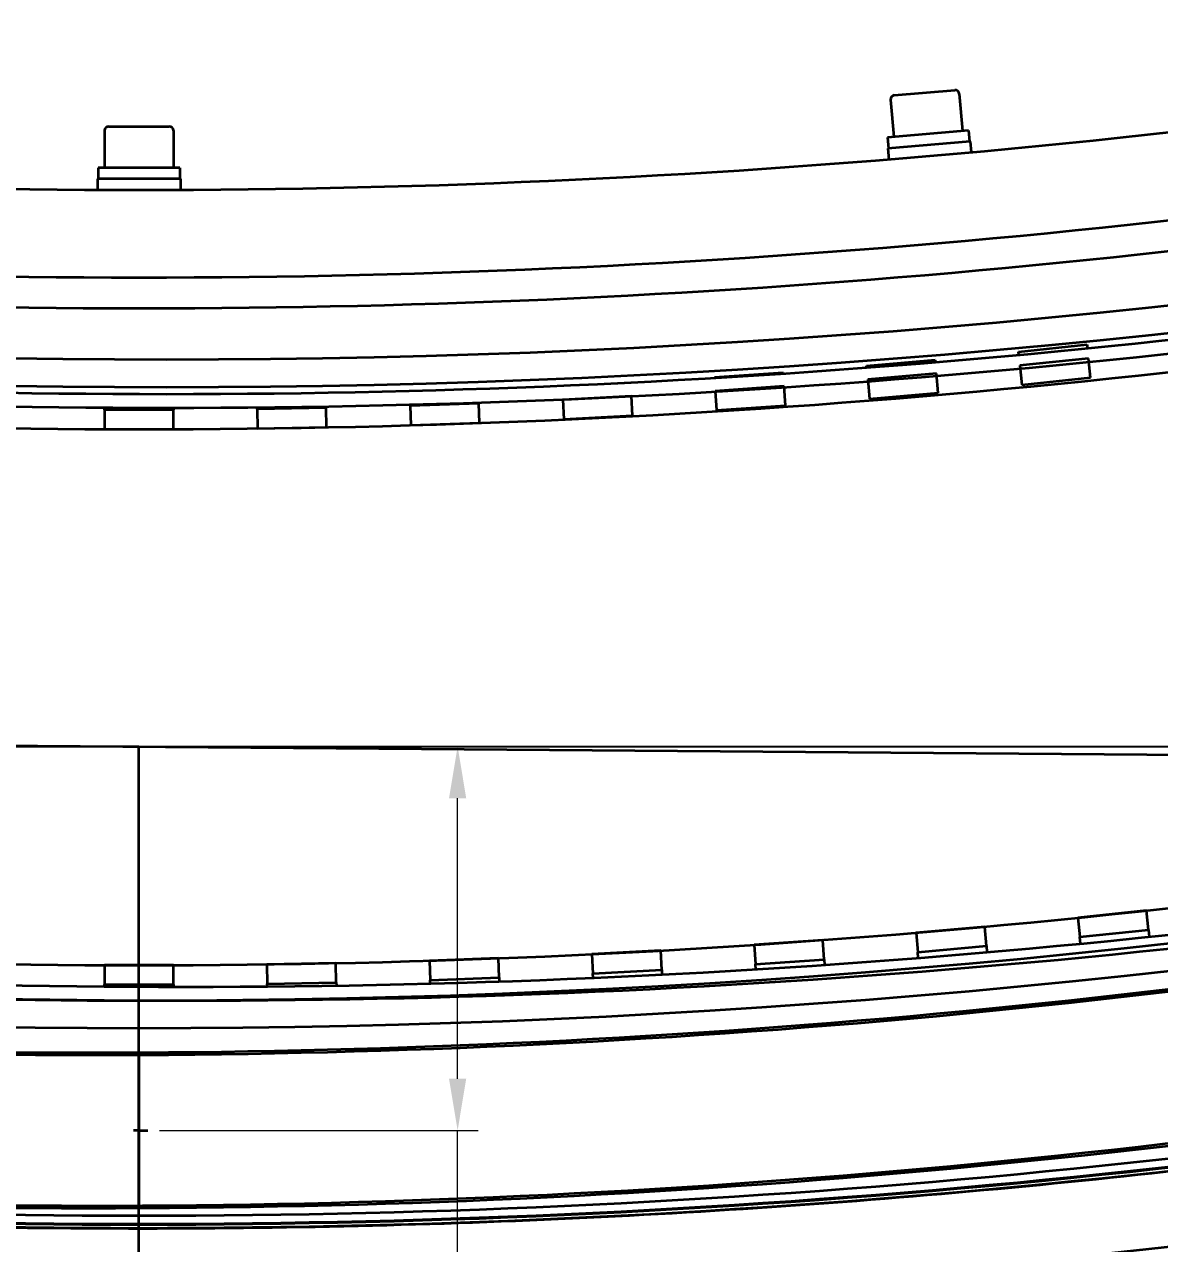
# Model space of a CAD drawing. Header units: millimetres. Extents: x -605 to 8012, y -2292 to 5879.
# Drawn here: x 668.1 to 942.5, y 1267.6 to 1562.2 of the extents above; entities that cross this region are included whole.
import ezdxf

# ---------------------------------------------------------------- set-up
doc = ezdxf.new("R2010")
doc.units = ezdxf.units.MM
doc.header["$LTSCALE"] = 5
doc.layers.get('0').update_dxf_attribs({"lineweight": 25})
doc.layers.add('AM_5', color=3, linetype='Continuous', lineweight=25)
doc.layers.add('Arestas Visíveis', color=7, linetype='Continuous', lineweight=35)
doc.layers.add('Dimensão', color=7, linetype='Continuous', lineweight=18, true_color=0x006400)
doc.layers.add('Geometria de Sketch', color=7, linetype='Continuous', lineweight=35, true_color=0x008080)
doc.styles.get("Standard").update_dxf_attribs({"font": 'SwissCL.ttf'})
doc.styles.add('Texto_2_5_COTA - LNLS', font='SwissCLI.ttf')
doc.dimstyles.new('PADRAO-LNLS', dxfattribs={"dimscale": 5, "dimtxt": 2.5, "dimasz": 2.5, "dimexe": 1, "dimexo": 1, "dimgap": 0.25, "dimtad": 1, "dimdec": 1, "dimrnd": 1e-08, "dimzin": 0, "dimtxsty": 'Texto_2_5_COTA - LNLS', "dimcen": 0.09, "dimdle": 4, "dimclrd": 98, "dimclre": 98, "dimclrt": 1, "dimadec": 1, "dimazin": 0, "dimtfac": 0.6, "dimtdec": 3, "dimtmove": 0, "dimatfit": 3, "dimfxl": 1, "dimtolj": 1, "dimtzin": 0, "dimlwd": 15, "dimlwe": 15, "dimarcsym": 0})
doc.dimstyles.new('Standard$0', dxfattribs={"dimscale": 5, "dimtxt": 0.18, "dimasz": 4.572, "dimexe": 0.18, "dimexo": 0.0625, "dimgap": 0.09, "dimtad": 0, "dimtih": 1, "dimtoh": 1, "dimdec": 4, "dimzin": 0, "dimdsep": 46, "dimtxsty": 'Standard', "dimblk": 'CLOSED', "dimcen": 0.09, "dimadec": 0, "dimazin": 0, "dimtfac": 1, "dimtdec": 4, "dimtofl": 0, "dimtmove": 0, "dimatfit": 3, "dimfxl": 1, "dimtolj": 1, "dimtzin": 0, "dimarcsym": 0})

# ---------------------------------------------------------------- blocks, each defined once
blk = doc.blocks.new('*D20')
at = {"layer": 'Defpoints', "color": 0, "linetype": 'Continuous', "transparency": 16777216}
for p in [(695.81, 1387.75), (772.82, 1387.75), (695.81, 1295)]:
    blk.add_point(p, dxfattribs=at)
at = {"layer": 'Dimensão', "color": 98, "linetype": 'Continuous', "lineweight": 15, "transparency": 16777216}
for p, q in [((700.81, 1387.75), (777.82, 1387.75)), ((772.82, 1307.5), (772.82, 1375.25)), ((700.81, 1295), (777.82, 1295)), ((772.82, 941), (772.82, 1295)), ((1129.32, 941), (772.82, 941))]:
    blk.add_line(p, q, dxfattribs=at)
at = {"layer": 'Dimensão', "color": 98, "linetype": 'Continuous', "transparency": 16777216}
for points in [[(770.74, 1375.25), (774.9, 1375.25), (772.82, 1387.75)], [(770.74, 1307.5), (774.9, 1307.5), (772.82, 1295)]]:
    blk.add_solid(points, dxfattribs=at)
at = {"layer": 'Dimensão', "color": 1, "linetype": 'Continuous', "lineweight": 18, "transparency": 16777216, "insert": (957.32, 950.2), "char_height": 12.5, "attachment_point": 5, "style": 'Texto_2_5_COTA - LNLS'}
blk.add_mtext('\\A1;\\fSwis721 LtCn BT|b0|i1;\\H12.4500;55,7 - (Centro Bloco Laminas e Centro Camara de Vacuo)', dxfattribs=at)
blk = doc.blocks.new('*D28')
at = {"layer": 'AM_5', "color": 0, "lineweight": -2, "transparency": 16777216}
for p, q in [((695.81, 1387.69), (695.81, 830.59)), ((1380.4, 1387.69), (1380.4, 830.59)), ((695.99, 830.77), (1037.6, 830.77)), ((1380.22, 830.77), (1038.61, 830.77))]:
    blk.add_line(p, q, dxfattribs=at)
at = {"layer": 'AM_5', "color": 0, "transparency": 16777216}
for points in [[(695.99, 830.8), (695.99, 830.74), (695.81, 830.77)], [(1380.22, 830.8), (1380.22, 830.74), (1380.4, 830.77)]]:
    blk.add_solid(points, dxfattribs=at)
at = {"layer": 'Defpoints', "color": 0, "transparency": 16777216}
for p in [(695.81, 1387.75), (1380.4, 1387.75), (695.81, 830.77)]:
    blk.add_point(p, dxfattribs=at)
at = {"layer": 'AM_5', "color": 0, "transparency": 16777216, "insert": (1038.1, 830.77), "char_height": 0.18, "attachment_point": 5}
blk.add_mtext('\\A1;684.5834', dxfattribs=at)

msp = doc.modelspace()

# ---------------------------------------------------------------- linework, layer by layer
for p, q in [((-604.69067, 1387.75348), (2195.81165, 1387.75348)), ((695.81165, 1387.75348), (11.22865, 1387.75348))]:
    msp.add_line(p, q)
at = {"layer": 'Arestas Visíveis'}
for p, q in [((877.43497, 1544.03161), (878.20685, 1535.06477)), ((878.34552, 1545.11369), (892.95814, 1546.37157)), ((894.04022, 1545.46102), (894.81211, 1536.49418)), ((687.47832, 1536.58681), (687.47832, 1527.58681)), ((688.47832, 1537.58681), (703.14498, 1537.58681)), ((704.14498, 1536.58681), (704.14498, 1527.58681)), ((896.30658, 1536.62283), (876.71238, 1534.93612)), ((876.71238, 1534.93612), (876.94108, 1532.27928)), ((896.30658, 1536.62283), (896.53529, 1533.96599)), ((896.70134, 1533.98028), (876.77503, 1532.26499)), ((876.77503, 1532.26499), (877.00181, 1529.6305)), ((896.70134, 1533.98028), (896.92812, 1531.34579)), ((705.64498, 1527.58681), (685.97832, 1527.58681)), ((685.97832, 1527.58681), (685.97832, 1524.92014)), ((705.64498, 1527.58681), (705.64498, 1524.92014)), ((705.81165, 1524.92014), (685.81165, 1524.92014)), ((685.81165, 1524.92014), (685.81165, 1522.27591)), ((705.81165, 1524.92014), (705.81165, 1522.27591)), ((695.39498, 1501.08681), (696.22832, 1501.08681)), ((695.39498, 1493.65073), (696.22832, 1493.65073)), ((908.34035, 1483.12157), (924.91571, 1484.86371)), ((924.91571, 1484.86371), (925.00944, 1483.97195)), ((908.41789, 1482.38377), (908.34035, 1483.12157)), ((871.62653, 1479.73254), (888.22978, 1481.18514)), ((871.66378, 1479.30681), (871.62653, 1479.73254)), ((888.22978, 1481.18514), (888.279, 1480.6226)), ((925.26414, 1481.54864), (908.68877, 1479.8065)), ((908.68877, 1479.8065), (909.17657, 1475.16539)), ((925.75194, 1476.90753), (925.26414, 1481.54864)), ((834.85917, 1476.98478), (851.48523, 1478.14739)), ((834.86975, 1476.8335), (834.85917, 1476.98478)), ((851.48523, 1478.14739), (851.50417, 1477.87659)), ((888.5203, 1477.86449), (871.91705, 1476.4119)), ((871.91705, 1476.4119), (872.32378, 1471.76299)), ((888.92703, 1473.21558), (888.5203, 1477.86449)), ((909.17657, 1475.16539), (925.75194, 1476.90753)), ((809.84106, 1475.49709), (814.69327, 1475.75138)), ((814.69327, 1475.75138), (814.69416, 1475.73436)), ((851.71776, 1474.82218), (835.09169, 1473.65957)), ((835.09169, 1473.65957), (835.41722, 1469.00427)), ((852.04329, 1470.16688), (851.71776, 1474.82218)), ((872.32378, 1471.76299), (888.92703, 1473.21558)), ((761.32491, 1470.08489), (761.31503, 1470.36773)), ((777.98143, 1470.66655), (761.32491, 1470.08489)), ((761.32491, 1470.08489), (761.48778, 1465.42106)), ((777.9745, 1470.86491), (777.98143, 1470.66655)), ((778.14429, 1466.00272), (777.98143, 1470.66655)), ((798.2239, 1471.55035), (798.21945, 1471.63528)), ((814.86772, 1472.42262), (798.2239, 1471.55035)), ((798.2239, 1471.55035), (798.46813, 1466.89008)), ((815.11196, 1467.76235), (814.86772, 1472.42262)), ((835.41722, 1469.00427), (852.04329, 1470.16688)), ((687.47832, 1469.08681), (687.47832, 1469.64886)), ((704.14498, 1469.08681), (687.47832, 1469.08681)), ((687.47832, 1469.08681), (687.47832, 1464.42014)), ((704.14498, 1469.59951), (704.14498, 1469.08681)), ((704.14498, 1464.42014), (704.14498, 1469.08681)), ((724.40597, 1469.26362), (724.39825, 1469.70559)), ((741.0701, 1469.5545), (724.40597, 1469.26362)), ((724.40597, 1469.26362), (724.48741, 1464.59767)), ((741.06355, 1469.92952), (741.0701, 1469.5545)), ((741.15154, 1464.88854), (741.0701, 1469.5545)), ((798.46813, 1466.89008), (815.11196, 1467.76235)), ((687.47832, 1464.42014), (704.14498, 1464.42014)), ((724.48741, 1464.59767), (741.15154, 1464.88854)), ((761.48778, 1465.42106), (778.14429, 1466.00272)), ((939.28838, 1348.11695), (922.71301, 1346.37481)), ((922.71301, 1346.37481), (923.20081, 1341.73371)), ((939.77617, 1343.47585), (939.28838, 1348.11695)), ((900.21369, 1344.20837), (883.61045, 1342.75577)), ((900.62042, 1339.55946), (900.21369, 1344.20837)), ((923.20081, 1341.73371), (939.77617, 1343.47585)), ((939.77617, 1343.47585), (939.95391, 1341.78477)), ((861.07675, 1340.98233), (844.45068, 1339.81973)), ((861.40228, 1336.32703), (861.07675, 1340.98233)), ((883.61045, 1342.75577), (884.01718, 1338.10687)), ((923.3704, 1340.12021), (923.20081, 1341.73371)), ((821.88946, 1338.43982), (805.24564, 1337.56756)), ((805.24564, 1337.56756), (805.48987, 1332.90729)), ((822.1337, 1333.77955), (821.88946, 1338.43982)), ((844.45068, 1339.81973), (844.77621, 1335.16443)), ((884.01718, 1338.10687), (900.62042, 1339.55946)), ((884.14236, 1336.676), (884.01718, 1338.10687)), ((900.62042, 1339.55946), (900.75249, 1338.04985)), ((687.47832, 1334.92014), (687.47832, 1330.25348)), ((704.14498, 1334.92014), (687.47832, 1334.92014)), ((704.14498, 1330.25348), (704.14498, 1334.92014)), ((743.41163, 1335.40827), (726.7475, 1335.11739)), ((726.7475, 1335.11739), (726.82895, 1330.45144)), ((743.49307, 1330.74231), (743.41163, 1335.40827)), ((782.66377, 1336.58161), (766.00726, 1335.99995)), ((766.00726, 1335.99995), (766.17013, 1331.33613)), ((782.82664, 1331.91779), (782.66377, 1336.58161)), ((844.77621, 1335.16443), (861.40228, 1336.32703)), ((844.86326, 1333.91955), (844.77621, 1335.16443)), ((861.40228, 1336.32703), (861.49491, 1335.00231)), ((766.17013, 1331.33613), (782.82664, 1331.91779)), ((782.82664, 1331.91779), (782.85966, 1330.9722)), ((805.48987, 1332.90729), (822.1337, 1333.77955)), ((805.5452, 1331.85156), (805.48987, 1332.90729)), ((822.1337, 1333.77955), (822.19327, 1332.64291)), ((687.47832, 1330.25348), (704.14498, 1330.25348)), ((687.47832, 1329.7818), (687.47832, 1330.25348)), ((704.14498, 1330.25348), (704.14498, 1329.69799)), ((726.82895, 1330.45144), (743.49307, 1330.74231)), ((726.84062, 1329.78254), (726.82895, 1330.45144)), ((743.49307, 1330.74231), (743.5062, 1329.99052)), ((766.20028, 1330.47247), (766.17013, 1331.33613))]:
    msp.add_line(p, q, dxfattribs=at)
for centre, radius, start, end in [((695.81165, 3751.08681), 2228.83333, 259.12988431, 280.87011569), ((878.43128, 1544.11737), 1, 94.92, 184.92), ((893.04391, 1545.37525), 1, 4.92, 94.92), ((695.81165, 3751.08681), 2250, 259.12585366, 280.87414634), ((688.47832, 1536.58681), 1, 90, 180), ((703.14498, 1536.58681), 1, 0, 90), ((695.81165, 3743.65073), 2250, 259.32807071, 269.98938967), ((695.81165, 3743.65073), 2250, 270.01061033, 280.67192929), ((702.47832, 3731.28345), 2250, 259.75965168, 280.24034832), ((702.47832, 3721.26556), 2248.33333, 259.36636314, 280.63363689), ((702.47832, 3724.61678), 2250, 259.75965168, 280.24034832), ((702.47832, 3721.26556), 2251.66667, 259.37031065, 280.63363686), ((695.81165, 3714.42014), 2250, 259.32807071, 280.67192929), ((695.81165, 3584.92014), 2250, 259.32807071, 280.67192929), ((707.11729, 3578.02936), 2248.33333, 259.24614471, 280.75385529), ((707.11729, 3578.02936), 2251.66667, 259.25013713, 280.75385529), ((695.81165, 3576.37804), 2250, 259.75965168, 280.24034832), ((695.81165, 3569.71137), 2250, 259.75965168, 280.24034832), ((695.81165, 3524.42014), 2250, 258.80936134, 281.19063866), ((695.81165, 3524.42014), 2253, 258.82236055, 281.17763945), ((695.81165, 3524.42014), 2252, 258.8194279, 281.1805721), ((695.81165, 3524.42014), 2252.16667, 258.82236055, 281.17763945), ((695.81165, 3524.42014), 2271.16667, 265.35829014, 281.08501737)]:
    msp.add_arc(centre, radius, start, end, dxfattribs=at)
for points, knots in [([(282.01501, 1350.58384), (416.57833, 1325.44449), (553.19758, 1312.93938), (826.97989, 1313.52423), (963.54447, 1326.61291), (1097.99916, 1352.32692)], [-49.280927338, -49.280927338, -49.280927338, -49.280927338, -24.640463669, -24.640463669, 0, 0, 0, 0]), ([(1097.90524, 1352.81802), (963.48116, 1327.10986), (826.94766, 1314.02416), (553.22768, 1313.43945), (416.63952, 1325.94171), (282.10684, 1351.07534)], [-49.269709454, -49.269709454, -49.269709454, -49.269709454, -24.634854727, -24.634854727, 0, 0, 0, 0]), ([(1132.47832, 1313.99427), (1063.37864, 1300.33652), (992.45915, 1289.70136), (847.94736, 1275.21997), (774.34494, 1271.40265), (626.08039, 1271.1129), (551.41068, 1274.64004), (403.9711, 1289.04279), (331.19566, 1299.75324), (259.14498, 1313.99427)], [0.054352905, 0.054352905, 0.054352905, 0.054352905, 12.731070002, 12.731070002, 25.462140004, 25.462140004, 38.193210006, 38.193210006, 50.642361876, 50.642361876, 50.642361876, 50.642361876]), ([(275.22017, 1314.21313), (412.05017, 1288.65032), (550.97073, 1275.93456), (829.36482, 1276.52926), (968.22979, 1289.83841), (1104.94932, 1315.98557)], [-50.11104936, -50.11104936, -50.11104936, -50.11104936, -25.05552468, -25.05552468, 0, 0, 0, 0]), ([(1104.8554, 1316.47667), (968.16647, 1290.33537), (829.33259, 1277.02919), (551.00083, 1276.43463), (412.11136, 1289.14754), (275.312, 1314.70463)], [-50.099831477, -50.099831477, -50.099831477, -50.099831477, -25.049915739, -25.049915739, 0, 0, 0, 0])]:
    msp.add_open_spline(points, degree=3, knots=knots, dxfattribs=at)
at = {"layer": 'Geometria de Sketch'}
for p, q in [((279.14498, 1390.99355), (1112.47832, 1384.5134)), ((695.81165, 1253.25348), (695.81165, 1387.75348)), ((695.81165, 1313.25149), (695.81165, 1276.7511)), ((695.81165, 1295.0013), (694.48369, 1295.0013)), ((695.81165, 1295.0013), (697.91684, 1295.0013))]:
    msp.add_line(p, q, dxfattribs=at)

# ---------------------------------------------------------------- dimensions: what is measured, and where the dimension line sits
at = {"layer": 'AM_5'}
dim = msp.add_linear_dim(base=(695.81165, 830.77223), p1=(1380.39509, 1387.75348), p2=(695.81165, 1387.75348), angle=0, dimstyle='Standard$0', override={"dimscale": 1, "dimasz": 0.18, "dimpost": ''}, dxfattribs=at)
dim.commit()
dim.dimension.update_dxf_attribs({"geometry": '*D28', "text_midpoint": (1038.10337, 830.77223)})
at = {"layer": 'Dimensão', "color": 98, "linetype": 'Continuous', "lineweight": 18, "true_color": 0x006400}
dim = msp.add_linear_dim(base=(772.82137, 1387.75348), p1=(695.81165, 1295.0013), p2=(695.81165, 1387.75348), angle=270, text='\\fSwis721 LtCn BT|b0|i1;\\H12.4500;<> - (Centro Bloco Laminas e Centro Camara de Vacuo)', dimstyle='PADRAO-LNLS', override={"dimgap": 0.25, "dimtih": 1, "dimtoh": 1, "dimdec": 1, "dimlfac": 0.6, "dimtol": 0, "dimlim": 0, "dimtp": 0, "dimtm": 0, "dimtdec": 3, "dimtofl": 0, "dimtmove": 1, "dimatfit": 2}, dxfattribs=at)
dim.commit()
dim.dimension.update_dxf_attribs({"geometry": '*D20', "text_midpoint": (777.11447, 941.00163), "dimtype": 160})

doc.saveas('drawing.dxf')
